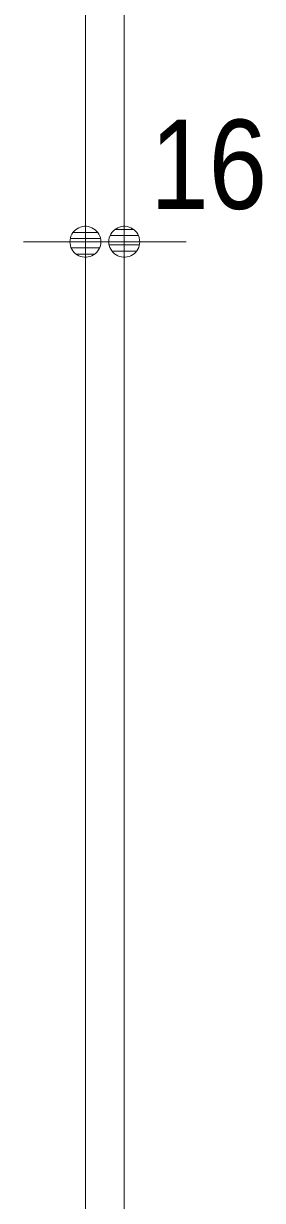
# Model space of a CAD drawing. Units: millimetres, scale not verified. Extents: x -6062 to 6062, y -3045 to 3045.
# Drawn here: x -2363.9 to -2265.7, y -423.6 to 59.6 of the extents above; entities that cross this region are included whole.
import ezdxf
from ezdxf.enums import TextEntityAlignment as Align

# ---------------------------------------------------------------- set-up
doc = ezdxf.new("R2010")
doc.units = ezdxf.units.MM
doc.header["$LTSCALE"] = 20
for name, color, linetype, lineweight in [('0-1_3一般', 7, 'Continuous', 9), ('0-2_2寸法-2', 7, 'Continuous', 9), ('0-3_0', 7, 'Continuous', 9)]:
    doc.layers.add(name, color=color, linetype=linetype, lineweight=lineweight)
doc.styles.add('ＭＳ Ｐゴシック', font='')
doc.styles.get('ＭＳ Ｐゴシック').set_extended_font_data('MS PGothic')

# ---------------------------------------------------------------- blocks, each defined once
blk = doc.blocks.new('グループ-64')
at = {"layer": '0-1_3一般'}
blk.add_line((-10700, 7000), (-10700, -40000), dxfattribs=at)
blk = doc.blocks.new('グループ-65')
at = {"layer": '0-1_3一般'}
for p, q in [((-10700, -40000), (-10700, 7000)), ((-11020, -39740), (-11020, 6100)), ((-10700, -39740), (-10700, 6100))]:
    blk.add_line(p, q, dxfattribs=at)
blk.add_blockref('グループ-64', (0, 0), dxfattribs=at)
blk = doc.blocks.new('_Dot')
at = {"layer": '0-3_0'}
for p, q in [((-10, 0), (-20, 0)), ((9.78, 2), (-9.78, 2)), ((7.99, 6), (-7.99, 6)), ((9.16, -3.98), (-9.16, -3.98)), ((6, -7.98), (-6, -7.98))]:
    blk.add_line(p, q, dxfattribs=at)
for points in [[(10, 0), (9.92, 1.25), (9.69, 2.49), (9.3, 3.68), (8.76, 4.82), (8.09, 5.88), (7.29, 6.85), (6.37, 7.71), (5.36, 8.44), (4.26, 9.05), (3.09, 9.51), (1.87, 9.82), (0.63, 9.98), (-0.63, 9.98), (-1.87, 9.82), (-3.09, 9.51), (-4.26, 9.05), (-5.36, 8.44), (-6.37, 7.71), (-7.29, 6.85), (-8.09, 5.88), (-8.76, 4.82), (-9.3, 3.68), (-9.69, 2.49), (-9.92, 1.25), (-10, 0), (0, 0)], [(-10, 0), (-9.92, -1.25), (-9.69, -2.49), (-9.3, -3.68), (-8.76, -4.82), (-8.09, -5.88), (-7.29, -6.85), (-6.37, -7.71), (-5.36, -8.44), (-4.26, -9.05), (-3.09, -9.51), (-1.87, -9.82), (-0.63, -9.98), (0.63, -9.98), (1.87, -9.82), (3.09, -9.51), (4.26, -9.05), (5.36, -8.44), (6.37, -7.71), (7.29, -6.85), (8.09, -5.88), (8.76, -4.82), (9.3, -3.68), (9.69, -2.49), (9.92, -1.25), (10, 0), (0, 0)]]:
    blk.add_lwpolyline(points, close=True, dxfattribs=at)

msp = doc.modelspace()

# ---------------------------------------------------------------- linework, layer by layer
at = {"layer": '0-2_2寸法-2'}
for p, q in [((-2338.5, -10), (-2338.3, -10)), ((-2322.5, -11), (-2322.5, -10)), ((-2351.21, -30), (-2363.92, -30)), ((-2338.5, -30), (-2322.5, -30)), ((-2309.79, -30), (-2297.08, -30))]:
    msp.add_line(p, q, dxfattribs=at)

# ---------------------------------------------------------------- block references
at = {"layer": '0-1_3一般', "xscale": 0.05, "yscale": 0.05}
msp.add_blockref('グループ-65', (-1787.5, 0), dxfattribs=at)
at = {"layer": '0-2_2寸法-2', "xscale": 0.6356201, "yscale": 0.6356201}
msp.add_blockref('_Dot', (-2338.5, -30), dxfattribs=at)
at = {"layer": '0-2_2寸法-2', "xscale": 0.6356201, "yscale": 0.6356201, "rotation": 180}
msp.add_blockref('_Dot', (-2322.5, -30), dxfattribs=at)

# ---------------------------------------------------------------- texts
at = {"layer": '0-2_2寸法-2', "style": 'ＭＳ Ｐゴシック', "width": 0.9}
msp.add_text('16', height=36.66, dxfattribs=at).set_placement((-2311.83, -27.52), align=Align.BOTTOM_LEFT)

doc.saveas('drawing.dxf')
